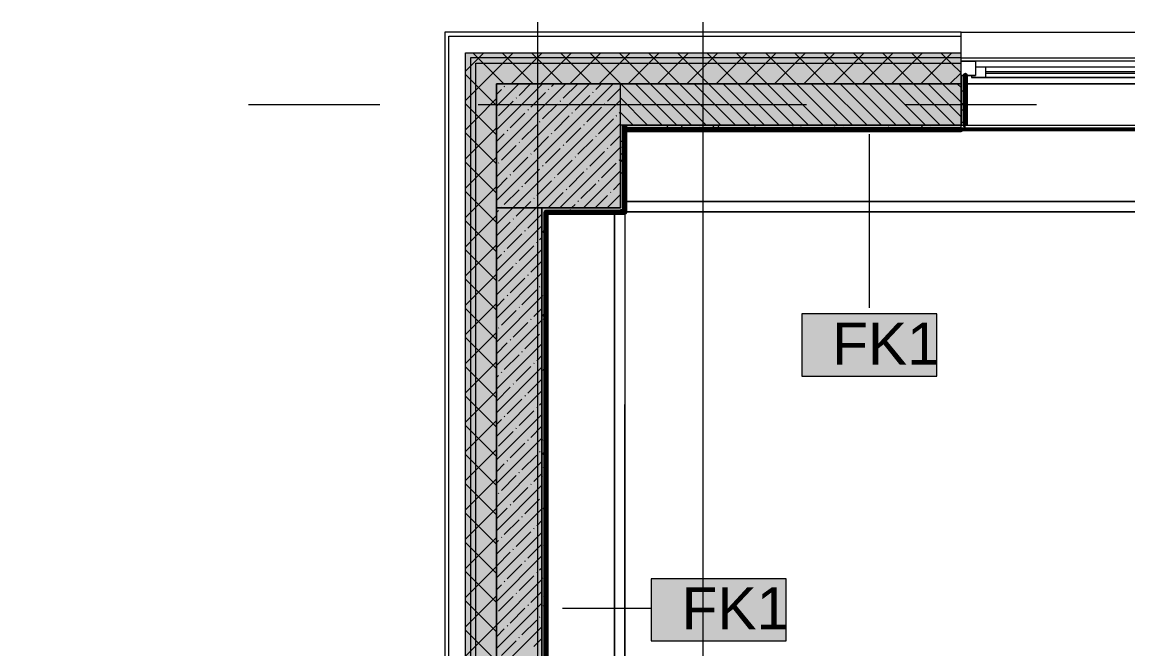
# Model space of a CAD drawing. Header units: millimetres. Extents: x -3817 to 677485, y -22715 to 103890.
# Drawn here: x 367150 to 372496, y 26286 to 29317 of the extents above; entities that cross this region are included whole.
import ezdxf

# ---------------------------------------------------------------- set-up
doc = ezdxf.new("R2010")
doc.units = ezdxf.units.MM
doc.layers.add('PDF _Геометрия', color=7, linetype='Continuous', true_color=0x1d1d1d)
doc.layers.add('PDF _Сплошная заливка', color=7, linetype='Continuous', true_color=0xffffff)
doc.layers.add('PDF _Текст', color=7, linetype='Continuous')
doc.styles.add('PDF GOST-Common', font='arial.ttf')

msp = doc.modelspace()

# ---------------------------------------------------------------- hatches: boundary and pattern name
at = {"layer": 'PDF _Сплошная заливка', "transparency": 33554559}
h = msp.add_hatch(color=256, dxfattribs=at)
h.paths.add_polyline_path([(412423.6, 29119), (412423.6, 29169), (407632.9, 29169), (407632.9, 29119), (412021.4, 29119)], flags=0)
h.paths.add_polyline_path([(405132.9, 29119), (405132.9, 29169), (403622.9, 29169), (403622.9, 29119), (404519.5, 29119)], flags=0)
h.paths.add_polyline_path([(401518.8, 29119), (401522.9, 29119), (401522.9, 29169), (396142.9, 29169), (396142.9, 29119), (400768.6, 29119)], flags=0)
h.paths.add_polyline_path([(392238.1, 29119), (392542.9, 29119), (392542.9, 29169), (391462.9, 29169), (391462.9, 29119)], flags=0)
h.paths.add_polyline_path([(383514.3, 29119), (384442.9, 29119), (384442.9, 29169), (383192.8, 29169), (383192.8, 29119)], flags=0)
h.paths.add_polyline_path([(393442.9, 29119), (395242.9, 29119), (395242.9, 29169), (393442.9, 29169)], flags=0)
h.paths.add_polyline_path([(388322.9, 29119), (388322.9, 29169), (387142.9, 29169), (387142.9, 29119), (388038.1, 29119)], flags=0)
h.paths.add_polyline_path([(376943.2, 29119), (378043.1, 29119), (378043.1, 29169), (376943.2, 29169)], flags=0)
h.paths.add_polyline_path([(376043.2, 29119), (376043.2, 29169), (374789.9, 29169), (374789.9, 29119), (376012.5, 29119)], flags=0)
h.paths.add_polyline_path([(382292.8, 29119), (382292.8, 29169), (381143.1, 29169), (381143.1, 29119), (382013.9, 29119)], flags=0)
h.paths.add_polyline_path([(371511.3, 29119), (371689.9, 29119), (371689.9, 29169), (369292.9, 29169), (369292.9, 29119), (370011, 29119)], flags=0)
h = msp.add_hatch(color=256, dxfattribs=at)
h.paths.add_polyline_path([(412423.6, 29019), (412423.6, 29119), (407632.9, 29119), (407632.9, 29019), (412021.4, 29019)], flags=0)
h.paths.add_polyline_path([(401322.9, 29019), (401522.9, 29019), (401522.9, 29119), (396142.9, 29119), (396142.9, 29019), (400822.9, 29019)], flags=0)
h.paths.add_polyline_path([(404032.9, 29019), (405132.9, 29019), (405132.9, 29119), (403622.9, 29119), (403622.9, 29019), (403769.4, 29019)], flags=0)
h.paths.add_polyline_path([(394042.9, 29019), (395242.9, 29019), (395242.9, 29119), (393442.9, 29119), (393442.9, 29019), (394016.9, 29019)], flags=0)
h.paths.add_polyline_path([(392542.9, 29019), (392542.9, 29119), (391462.9, 29119), (391462.9, 29019), (392516.6, 29019)], flags=0)
h.paths.add_polyline_path([(388038.1, 29019), (388322.9, 29019), (388322.9, 29119), (387142.9, 29119), (387142.9, 29019), (388015.4, 29019)], flags=0)
h.paths.add_polyline_path([(381143.1, 29019), (382292.8, 29019), (382292.8, 29119), (381143.1, 29119)], flags=0)
h.paths.add_polyline_path([(369342.9, 29019), (371689.9, 29019), (371689.9, 29119), (369342.9, 29119)], flags=0)
h.paths.add_polyline_path([(383514.3, 29019), (384442.9, 29019), (384442.9, 29119), (383192.8, 29119), (383192.8, 29019)], flags=0)
h.paths.add_polyline_path([(377647.7, 29019), (378043.1, 29019), (378043.1, 29119), (376943.2, 29119), (376943.2, 29019), (377512.8, 29019)], flags=0)
h.paths.add_polyline_path([(374789.9, 29019), (376043.2, 29019), (376043.2, 29119), (374789.9, 29119)], flags=0)
h = msp.add_hatch(color=256, dxfattribs=at)
h.paths.add_polyline_path([(377512.8, 28819), (377647.7, 28819), (377647.7, 29019), (376943.2, 29019), (376943.2, 28819)], flags=0)
h.paths.add_polyline_path([(371689.9, 28819), (371689.9, 29019), (370042.9, 29019), (370042.9, 28819), (371511.3, 28819)], flags=0)
h.paths.add_polyline_path([(374789.9, 28819), (376043.2, 28819), (376043.2, 29019), (374789.9, 29019)], flags=0)
h = msp.add_hatch(color=256, dxfattribs=at)
h.paths.add_polyline_path([(374789.9, 28799), (375442.9, 28799), (375442.9, 28819), (374789.9, 28819)], flags=0)
h.paths.add_polyline_path([(370063.9, 28799), (371689.9, 28799), (371689.9, 28819), (370062.9, 28819), (370062.9, 28799)], flags=0)
for points in [[(369442.9, 25219), (369662.9, 25219), (369662.9, 28419), (369442.9, 28419), (369442.9, 25299)], [(369683.9, 28399), (370042.9, 28399), (370042.9, 28419), (369662.9, 28419), (369662.9, 28399), (369682.9, 28399)], [(369662.9, 25219), (369682.9, 25219), (369682.9, 28399), (369662.9, 28399), (369662.9, 25599.6)]]:
    msp.add_hatch(color=256, dxfattribs=at).paths.add_polyline_path(points)

# ---------------------------------------------------------------- linework, layer by layer
at = {"layer": 'PDF _Геометрия', "color": 253, "lineweight": 9, "true_color": 0xaaaaaa}
for points in [[(369642.9, 24983.7), (369642.9, 26817.1), (369642.9, 29317.1)], [(370442.9, 24983.7), (370442.9, 26817.1), (370442.9, 29317.1)], [(374789.9, 29129), (371689.9, 29129)], [(371689.9, 29059), (371759.9, 29059)], [(371809.9, 29079), (373839.9, 29079)], [(373839.9, 29069), (371809.9, 29069)], [(368243.8, 28919), (368878.8, 28919)], [(369355, 28919), (370942.5, 28919)], [(371418.8, 28919), (372053.8, 28919)]]:
    msp.add_lwpolyline(points, dxfattribs=at)
at = {"layer": 'PDF _Геометрия', "color": 9, "lineweight": 9, "true_color": 0xc0c0c0}
for points in [[(370063.9, 28819), (371689.9, 28819), (371689.9, 29019), (371689.9, 29269), (369192.9, 29269), (369192.9, 29249), (369192.9, 29019), (369192.9, 25697), (368992.9, 25697), (368992.9, 25539), (368992.9, 25319), (368992.9, 25539), (368992.9, 25697), (367092.9, 25697), (367092.9, 25539), (367092.9, 25697), (366025.5, 25697)], [(371689.9, 29059), (371689.9, 29269), (374789.9, 29269), (374789.9, 29059)], [(369442.9, 17139), (369442.9, 25299), (369442.9, 25219), (369662.9, 25219), (369662.9, 28419), (369442.9, 28419), (369442.9, 25539), (369442.9, 25689), (369442.9, 25697), (369442.9, 29019), (369527.7, 29019)], [(370042.9, 28819), (370042.9, 28419), (369662.9, 28419), (369662.9, 28399), (369662.9, 25219), (369682.9, 25219), (370042.9, 25219), (370042.9, 24619), (369662.9, 24619), (369442.9, 24619), (369442.9, 19219)], [(374789.9, 28819), (374789.9, 28799), (371689.9, 28799), (371689.9, 28819), (370062.9, 28819)], [(370062.9, 28799), (370063.9, 28799)], [(374789.9, 28799), (371689.9, 28799), (371689.9, 28819)], [(371710.9, 28819), (374768.9, 28819)], [(370063.9, 28449), (375421.9, 28449), (370063.9, 28449), (370063.9, 28399)], [(370013.9, 25240), (370013.9, 28398), (370013.9, 25240), (370063.9, 25240)], [(370042.9, 28399), (370062.9, 28399)], [(370063.9, 28400), (370063.9, 25240), (370063.9, 27468.4)], [(370063.9, 28399), (375421.9, 28399), (370063.9, 28399)]]:
    msp.add_lwpolyline(points, dxfattribs=at)
at = {"layer": 'PDF _Геометрия', "color": 7, "lineweight": 9}
for points in [[(369342.9, 25689), (369292.9, 25689), (369212.9, 25689), (369212.9, 25692), (369212.9, 25697), (369212.9, 29019), (369212.9, 29169), (369212.9, 29249), (371689.9, 29249)], [(371689.9, 29144), (369317.9, 29144), (369317.9, 25617.7), (368992.9, 25617.7)], [(369292.9, 25689), (369292.9, 25697), (369292.9, 29019), (369292.9, 29119), (369292.9, 29169), (371689.9, 29169)], [(368997.9, 25539), (369000.9, 25539), (369000.9, 25689), (369212.9, 25689), (369292.9, 25689), (369342.9, 25689), (369442.9, 25689), (369342.9, 25689), (369342.9, 25697), (369342.9, 29019), (369342.9, 29119), (371689.9, 29119)], [(370062.9, 28399), (370062.9, 28799), (370062.9, 28819), (370042.9, 28819)], [(370063.9, 28799), (371689.9, 28799)], [(371245.7, 28775), (371245.7, 27935.8)], [(369682.9, 25240), (369682.9, 28399)], [(369683.9, 28399), (370042.9, 28399)], [(369763.1, 26483.6), (370191.4, 26483.6)]]:
    msp.add_lwpolyline(points, dxfattribs=at)
at = {"layer": 'PDF _Геометрия', "lineweight": 9}
for points in [[(369292.9, 28938.3), (369342.9, 28988.3), (369373.6, 29019), (369473.6, 29119), (369523.6, 29169)], [(369292.9, 29079.8), (369332.1, 29119), (369382.1, 29169)], [(369479.4, 29019), (369379.4, 29119), (369329.4, 29169)], [(369620.8, 29019), (369520.8, 29119), (369470.8, 29169)], [(369515, 29019), (369615, 29119), (369665, 29169)], [(369762.2, 29019), (369662.2, 29119), (369612.2, 29169)], [(369656.4, 29019), (369756.4, 29119), (369806.4, 29169)], [(369903.6, 29019), (369803.6, 29119), (369753.6, 29169)], [(369797.8, 29019), (369897.8, 29119), (369947.8, 29169)], [(370245, 28819), (370045, 29019), (369945, 29119), (369895, 29169)], [(369939.2, 29019), (370039.2, 29119), (370089.2, 29169)], [(370386.5, 28819), (370186.5, 29019), (370086.5, 29119), (370036.5, 29169)], [(370080.7, 29019), (370180.7, 29119), (370230.7, 29169)], [(370527.9, 28819), (370327.9, 29019), (370227.9, 29119), (370177.9, 29169)], [(370222.1, 29019), (370322.1, 29119), (370372.1, 29169)], [(370669.3, 28819), (370469.3, 29019), (370369.3, 29119), (370319.3, 29169)], [(370363.5, 29019), (370463.5, 29119), (370513.5, 29169)], [(370810.7, 28819), (370610.7, 29019), (370510.7, 29119), (370460.7, 29169)], [(370504.9, 29019), (370604.9, 29119), (370654.9, 29169)], [(370952.1, 28819), (370752.1, 29019), (370652.1, 29119), (370602.1, 29169)], [(370646.3, 29019), (370746.3, 29119), (370796.3, 29169)], [(371093.6, 28819), (370893.6, 29019), (370793.6, 29119), (370743.6, 29169)], [(370787.8, 29019), (370887.8, 29119), (370937.8, 29169)], [(371235, 28819), (371035, 29019), (370935, 29119), (370885, 29169)], [(370929.2, 29019), (371029.2, 29119), (371079.2, 29169)], [(371376.4, 28819), (371176.4, 29019), (371076.4, 29119), (371026.4, 29169)], [(371070.6, 29019), (371170.6, 29119), (371220.6, 29169)], [(371517.8, 28819), (371317.8, 29019), (371217.8, 29119), (371167.8, 29169)], [(371212, 29019), (371312, 29119), (371362, 29169)], [(371659.3, 28819), (371459.3, 29019), (371359.3, 29119), (371309.3, 29169)], [(371353.5, 29019), (371453.5, 29119), (371503.5, 29169)], [(371689.9, 28929.8), (371600.7, 29019), (371500.7, 29119), (371450.7, 29169)], [(371494.9, 29019), (371594.9, 29119), (371644.9, 29169)], [(371689.9, 29071.2), (371642.1, 29119), (371592.1, 29169)], [(369442.9, 28914), (369342.9, 29014), (369292.9, 29064)], [(371636.3, 29019), (371689.9, 29072.6)], [(369442.9, 28910.5), (369551.4, 29019)], [(369442.9, 28796.4), (369665.5, 29019)], [(369442.9, 28682.4), (369779.5, 29019)], [(369442.9, 28568.3), (369893.6, 29019)], [(369442.9, 28454.3), (370007.6, 29019)], [(369442.9, 28967.5), (369466.9, 28991.4)], [(369481.1, 29005.7), (369483.5, 29008.1)], [(369552.4, 28962.9), (369608.5, 29019)], [(369695, 28991.4), (369697.3, 28993.8)], [(369709.2, 29005.7), (369722.5, 29019)], [(369766.2, 28948.7), (369836.6, 29019)], [(369923.1, 28991.4), (369950.6, 29019)], [(369980.1, 28934.4), (370042.9, 28997.2)], [(370315.8, 28819), (370115.8, 29019)], [(370457.2, 28819), (370257.2, 29019)], [(370598.6, 28819), (370398.6, 29019)], [(370740, 28819), (370540, 29019)], [(370881.4, 28819), (370681.4, 29019)], [(371022.9, 28819), (370822.9, 29019)], [(371164.3, 28819), (370964.3, 29019)], [(371305.7, 28819), (371105.7, 29019)], [(371447.1, 28819), (371247.1, 29019)], [(371588.5, 28819), (371388.5, 29019)], [(371689.9, 28859.1), (371530, 29019)], [(371689.9, 29000.5), (371671.4, 29019)], [(369292.9, 28796.9), (369342.9, 28846.9), (369442.9, 28946.9)], [(369442.9, 28340.2), (369521.7, 28419), (370042.9, 28940.2)], [(369452.6, 28863.1), (369523.9, 28934.4)], [(369538.1, 28948.7), (369540.5, 28951)], [(369609.4, 28905.9), (369680.7, 28977.2)], [(369752, 28934.4), (369754.4, 28936.8)], [(369823.3, 28891.7), (369894.5, 28962.9)], [(369908.8, 28977.2), (369911.2, 28979.6)], [(370174.3, 28819), (370042.9, 28950.4)], [(369442.9, 28772.6), (369342.9, 28872.6), (369292.9, 28922.6)], [(369509.6, 28806.1), (369580.9, 28877.4)], [(369595.2, 28891.7), (369597.5, 28894)], [(369666.4, 28848.9), (369737.7, 28920.2)], [(369809, 28877.4), (369811.4, 28879.8)], [(369880.3, 28834.6), (369951.6, 28905.9)], [(369965.8, 28920.2), (369968.2, 28922.5)], [(370037.1, 28877.4), (370042.9, 28883.2)], [(370103.6, 28819), (370042.9, 28879.7)], [(369442.9, 28226.2), (369635.7, 28419), (370042.9, 28826.2)], [(369566.7, 28749.1), (369637.9, 28820.4)], [(369652.2, 28834.6), (369654.6, 28837)], [(369723.5, 28791.9), (369794.7, 28863.1)], [(369866, 28820.4), (369868.4, 28822.7)], [(369937.3, 28777.6), (370008.6, 28848.9)], [(370022.8, 28863.1), (370025.2, 28865.5)], [(369292.9, 28655.5), (369342.9, 28705.5), (369442.9, 28805.5)], [(369442.9, 28631.2), (369342.9, 28731.2), (369292.9, 28781.2)], [(369442.9, 28739.4), (369481.1, 28777.6)], [(369495.4, 28791.9), (369497.7, 28794.2)], [(369709.2, 28777.6), (369711.6, 28780)], [(369780.5, 28734.8), (369851.8, 28806.1)], [(369994.3, 28720.6), (370042.9, 28769.1)], [(369466.9, 28649.3), (369538.1, 28720.6)], [(369552.4, 28734.8), (369554.8, 28737.2)], [(369623.7, 28692.1), (369695, 28763.3)], [(369766.2, 28720.6), (369768.6, 28722.9)], [(369837.5, 28677.8), (369908.8, 28749.1)], [(369923.1, 28763.3), (369925.4, 28765.7)], [(369292.9, 28514.1), (369342.9, 28564.1), (369442.9, 28664.1)], [(369523.9, 28592.3), (369595.2, 28663.6)], [(369609.4, 28677.8), (369611.8, 28680.2)], [(369680.7, 28635), (369752, 28706.3)], [(369749.8, 28419), (370042.9, 28712.1)], [(369823.3, 28663.6), (369825.6, 28665.9)], [(369894.5, 28620.8), (369965.8, 28692.1)], [(369980.1, 28706.3), (369982.5, 28708.7)], [(369442.9, 28489.8), (369342.9, 28589.8), (369292.9, 28639.8)], [(369452.6, 28635), (369455, 28637.4)], [(369580.9, 28535.2), (369652.2, 28606.5)], [(369666.4, 28620.8), (369668.8, 28623.2)], [(369737.7, 28578), (369809, 28649.3)], [(369880.3, 28606.5), (369882.7, 28608.9)], [(369951.6, 28563.8), (370022.8, 28635)], [(370037.1, 28649.3), (370039.5, 28651.7)], [(369442.9, 28511.3), (369495.4, 28563.8)], [(369509.6, 28578), (369512, 28580.4)], [(369723.5, 28563.8), (369725.8, 28566.1)], [(369794.7, 28521), (369866, 28592.3)], [(369863.8, 28419), (370042.9, 28598.1)], [(369292.9, 28372.7), (369342.9, 28422.7), (369442.9, 28522.7)], [(369481.1, 28435.5), (369552.4, 28506.7)], [(369566.7, 28521), (369569, 28523.4)], [(369637.9, 28478.2), (369709.2, 28549.5)], [(369780.5, 28506.7), (369782.9, 28509.1)], [(369851.8, 28464), (369923.1, 28535.2)], [(369937.3, 28549.5), (369939.7, 28551.9)], [(370008.6, 28506.7), (370042.9, 28541)], [(369442.9, 28348.4), (369342.9, 28448.4), (369292.9, 28498.4)], [(369538.1, 28378.4), (369578.7, 28419), (369609.4, 28449.7)], [(369623.7, 28464), (369626, 28466.3)], [(369695, 28421.2), (369766.2, 28492.5)], [(369837.5, 28449.7), (369839.9, 28452.1)], [(369920.9, 28419), (369980.1, 28478.2)], [(369977.9, 28419), (370042.9, 28484)], [(369994.3, 28492.5), (369996.7, 28494.8)], [(369442.9, 28397.2), (369452.6, 28406.9)], [(369466.9, 28421.2), (369469.2, 28423.6)], [(369806.8, 28419), (369823.3, 28435.5)], [(370034.9, 28419), (370037.1, 28421.2)], [(369292.9, 28231.2), (369342.9, 28281.2), (369442.9, 28381.2)], [(369442.9, 28206.9), (369342.9, 28306.9), (369292.9, 28356.9)], [(369442.9, 28283.2), (369509.6, 28349.9)], [(369523.9, 28364.2), (369526.3, 28366.5)], [(369595.2, 28321.4), (369662.9, 28389.1)], [(369442.9, 28112.1), (369662.9, 28332.1)], [(369495.4, 28221.6), (369566.7, 28292.9)], [(369580.9, 28307.1), (369583.3, 28309.5)], [(369292.9, 28089.8), (369342.9, 28139.8), (369442.9, 28239.8)], [(369552.4, 28164.6), (369623.7, 28235.9)], [(369637.9, 28250.1), (369640.3, 28252.5)], [(369652.2, 28264.4), (369662.9, 28275.1)], [(369442.9, 28065.5), (369342.9, 28165.5), (369292.9, 28215.5)], [(369442.9, 27998.1), (369662.9, 28218.1)], [(369442.9, 28169.1), (369466.9, 28193.1)], [(369481.1, 28207.4), (369483.5, 28209.7)], [(369452.6, 28064.8), (369523.9, 28136.1)], [(369538.1, 28150.3), (369540.5, 28152.7)], [(369609.4, 28107.6), (369662.9, 28161)], [(369292.9, 27948.4), (369342.9, 27998.4), (369442.9, 28098.4)], [(369442.9, 27924.1), (369342.9, 28024.1), (369292.9, 28074.1)], [(369442.9, 27884), (369662.9, 28104)], [(369509.6, 28007.8), (369580.9, 28079.1)], [(369595.2, 28093.3), (369597.5, 28095.7)], [(369566.7, 27950.7), (369637.9, 28022)], [(369652.2, 28036.3), (369654.6, 28038.7)], [(369442.9, 27770), (369662.9, 27990)], [(369442.9, 27941), (369481.1, 27979.3)], [(369495.4, 27993.5), (369497.7, 27995.9)], [(369292.9, 27807), (369342.9, 27857), (369442.9, 27957)], [(369442.9, 27782.7), (369342.9, 27882.7), (369292.9, 27932.7)], [(369466.9, 27851), (369538.1, 27922.2)], [(369552.4, 27936.5), (369554.8, 27938.9)], [(369623.7, 27893.7), (369662.9, 27932.9)], [(369442.9, 27655.9), (369662.9, 27875.9)], [(369523.9, 27793.9), (369595.2, 27865.2)], [(369609.4, 27879.5), (369611.8, 27881.8)], [(369292.9, 27665.5), (369342.9, 27715.5), (369442.9, 27815.5)], [(369452.6, 27836.7), (369455, 27839.1)], [(369580.9, 27736.9), (369652.2, 27808.2)], [(369442.9, 27641.3), (369342.9, 27741.3), (369292.9, 27791.3)], [(369442.9, 27712.9), (369495.4, 27765.4)], [(369442.9, 27541.9), (369662.9, 27761.9)], [(369509.6, 27779.7), (369512, 27782)], [(369481.1, 27637.1), (369552.4, 27708.4)], [(369566.7, 27722.6), (369569, 27725)], [(369637.9, 27679.9), (369662.9, 27704.8)], [(369292.9, 27524.1), (369342.9, 27574.1), (369442.9, 27674.1)], [(369442.9, 27499.8), (369342.9, 27599.8), (369292.9, 27649.8)], [(369442.9, 27427.8), (369662.9, 27647.8)], [(369538.1, 27580.1), (369609.4, 27651.4)], [(369623.7, 27665.6), (369626, 27668)], [(369442.9, 27598.9), (369452.6, 27608.6)], [(369466.9, 27622.9), (369469.2, 27625.2)], [(369595.2, 27523.1), (369662.9, 27590.8)], [(369442.9, 27484.8), (369509.6, 27551.6)], [(369523.9, 27565.8), (369526.3, 27568.2)], [(369292.9, 27382.7), (369342.9, 27432.7), (369442.9, 27532.7)], [(369442.9, 27358.4), (369342.9, 27458.4), (369292.9, 27508.4)], [(369442.9, 27313.8), (369662.9, 27533.8)], [(369495.4, 27423.3), (369566.7, 27494.5)], [(369580.9, 27508.8), (369583.3, 27511.2)], [(369552.4, 27366.2), (369623.7, 27437.5)], [(369637.9, 27451.8), (369640.3, 27454.2)], [(369652.2, 27466), (369662.9, 27476.7)], [(369292.9, 27241.3), (369342.9, 27291.3), (369442.9, 27391.3)], [(369442.9, 27199.7), (369662.9, 27419.7)], [(369442.9, 27370.8), (369466.9, 27394.8)], [(369481.1, 27409), (369483.5, 27411.4)], [(369442.9, 27217), (369342.9, 27317), (369292.9, 27367)], [(369452.6, 27266.4), (369523.9, 27337.7)], [(369538.1, 27352), (369540.5, 27354.4)], [(369609.4, 27309.2), (369662.9, 27362.7)], [(369442.9, 27085.7), (369662.9, 27305.7)], [(369509.6, 27209.4), (369580.9, 27280.7)], [(369595.2, 27295), (369597.5, 27297.3)], [(369292.9, 27099.9), (369342.9, 27149.9), (369442.9, 27249.9)], [(369442.9, 27075.6), (369342.9, 27175.6), (369292.9, 27225.6)], [(369566.7, 27152.4), (369637.9, 27223.7)], [(369652.2, 27237.9), (369654.6, 27240.3)], [(369442.9, 26971.6), (369662.9, 27191.6)], [(369442.9, 27142.7), (369481.1, 27180.9)], [(369495.4, 27195.2), (369497.7, 27197.5)], [(369292.9, 26958.4), (369342.9, 27008.4), (369442.9, 27108.4)], [(369466.9, 27052.6), (369538.1, 27123.9)], [(369552.4, 27138.1), (369554.8, 27140.5)], [(369623.7, 27095.4), (369662.9, 27134.6)], [(369442.9, 26934.1), (369342.9, 27034.1), (369292.9, 27084.1)], [(369442.9, 26857.6), (369662.9, 27077.6)], [(369523.9, 26995.6), (369595.2, 27066.9)], [(369609.4, 27081.1), (369611.8, 27083.5)], [(369452.6, 27038.4), (369455, 27040.7)], [(369580.9, 26938.6), (369652.2, 27009.8)], [(369292.9, 26817), (369342.9, 26867), (369442.9, 26967)], [(369442.9, 26914.6), (369495.4, 26967.1)], [(369442.9, 26743.5), (369662.9, 26963.5)], [(369509.6, 26981.3), (369512, 26983.7)], [(369442.9, 26792.7), (369342.9, 26892.7), (369292.9, 26942.7)], [(369481.1, 26838.8), (369552.4, 26910)], [(369566.7, 26924.3), (369569, 26926.7)], [(369637.9, 26881.5), (369662.9, 26906.5)], [(369442.9, 26629.5), (369662.9, 26849.5)], [(369538.1, 26781.7), (369609.4, 26853)], [(369623.7, 26867.3), (369626, 26869.6)], [(369292.9, 26675.6), (369342.9, 26725.6), (369442.9, 26825.6)], [(369442.9, 26651.3), (369342.9, 26751.3), (369292.9, 26801.3)], [(369442.9, 26800.5), (369452.6, 26810.3)], [(369466.9, 26824.5), (369469.2, 26826.9)], [(369595.2, 26724.7), (369662.9, 26792.4)], [(369442.9, 26686.5), (369509.6, 26753.2)], [(369442.9, 26515.4), (369662.9, 26735.4)], [(369523.9, 26767.5), (369526.3, 26769.9)], [(369292.9, 26534.2), (369342.9, 26584.2), (369442.9, 26684.2)], [(369495.4, 26624.9), (369566.7, 26696.2)], [(369580.9, 26710.5), (369583.3, 26712.8)], [(369442.9, 26509.9), (369342.9, 26609.9), (369292.9, 26659.9)], [(369552.4, 26567.9), (369623.7, 26639.2)], [(369637.9, 26653.4), (369640.3, 26655.8)], [(369652.2, 26667.7), (369662.9, 26678.4)], [(369442.9, 26401.4), (369662.9, 26621.4)], [(369442.9, 26572.4), (369466.9, 26596.4)], [(369481.1, 26610.7), (369483.5, 26613)], [(369292.9, 26392.8), (369342.9, 26442.8), (369442.9, 26542.8)], [(369452.6, 26468.1), (369523.9, 26539.4)], [(369538.1, 26553.6), (369540.5, 26556)], [(369609.4, 26510.9), (369662.9, 26564.3)], [(369442.9, 26368.5), (369342.9, 26468.5), (369292.9, 26518.5)], [(369442.9, 26287.3), (369662.9, 26507.3)], [(369509.6, 26411.1), (369580.9, 26482.4)], [(369595.2, 26496.6), (369597.5, 26499)], [(369566.7, 26354.1), (369637.9, 26425.3)], [(369652.2, 26439.6), (369654.6, 26442)], [(369292.9, 26251.3), (369342.9, 26301.3), (369442.9, 26401.3)], [(369442.9, 26227), (369342.9, 26327), (369292.9, 26377)], [(369442.9, 26173.3), (369662.9, 26393.3)], [(369442.9, 26344.3), (369481.1, 26382.6)], [(369495.4, 26396.8), (369497.7, 26399.2)], [(369466.9, 26254.3), (369538.1, 26325.5)], [(369552.4, 26339.8), (369554.8, 26342.2)], [(369623.7, 26297), (369662.9, 26336.2)]]:
    msp.add_lwpolyline(points, dxfattribs=at)
at = {"layer": 'PDF _Геометрия', "color": 116, "lineweight": 13, "true_color": 0x008040}
msp.add_lwpolyline([(371689.9, 29144), (374789.9, 29144)], dxfattribs=at)
at = {"layer": 'PDF _Геометрия', "color": 253, "lineweight": 13, "true_color": 0xaaaaaa}
for points in [[(371759.9, 29129), (371759.9, 29059), (371689.9, 29059), (371689.9, 29129)], [(371739.9, 29049), (373909.9, 29049), (373909.9, 29059), (373889.9, 29059), (373889.9, 29099), (371759.9, 29099), (371759.9, 29059), (371739.9, 29059)]]:
    msp.add_lwpolyline(points, close=True, dxfattribs=at)
for points in [[(371809.9, 29049), (371809.9, 29099)], [(373909.9, 29049), (371739.9, 29049)]]:
    msp.add_lwpolyline(points, dxfattribs=at)
at = {"layer": 'PDF _Геометрия', "color": 9, "lineweight": 9, "true_color": 0xc0c0c0}
for points in [[(371709.9, 28819), (371709.9, 29059), (371689.9, 29059), (371689.9, 28819)], [(374768.9, 29019), (371710.9, 29019)]]:
    msp.add_lwpolyline(points, close=True, dxfattribs=at)
at = {"layer": 'PDF _Геометрия', "color": 7, "lineweight": 70, "true_color": 0xffd2ff}
msp.add_lwpolyline([(371710.9, 28819), (371710.9, 29059), (371709.9, 29059), (371709.9, 28819)], close=True, dxfattribs=at)
at = {"layer": 'PDF _Геометрия', "color": 7, "lineweight": 9}
for points in [[(370042.9, 29019), (369442.9, 29019), (369442.9, 28419), (370042.9, 28419)], [(371689.9, 29019), (369527.7, 29019)], [(371572.3, 27905.7), (370919.1, 27905.7), (370919.1, 27605.7), (371572.3, 27605.7)], [(370844.6, 26625.5), (370191.4, 26625.5), (370191.4, 26325.5), (370844.6, 26325.5)]]:
    msp.add_lwpolyline(points, close=True, dxfattribs=at)
at = {"layer": 'PDF _Геометрия', "color": 253, "lineweight": 9, "true_color": 0x9b9b9b}
for points in [[(371692.3, 28985.2), (371702.3, 28985.2)], [(371692.3, 28924.3), (371702.3, 28924.3)], [(371700.6, 28897.2), (371695.6, 28888.4)], [(371691.5, 28849.4), (371689.9, 28852.2)], [(371692.3, 28832.8), (371702.3, 28832.8)], [(371709.9, 28852.2), (371706.8, 28846.8)], [(370043.5, 28777.8), (370042.9, 28778.8)], [(370070.8, 28817.5), (370065.8, 28808.7)], [(370137.8, 28802.4), (370147.8, 28802.4)], [(370177.3, 28819), (370175.5, 28815.8)], [(370229.2, 28802.4), (370239.3, 28802.4)], [(370232.3, 28816.4), (370230.8, 28819)], [(370274, 28805.3), (370268.9, 28814)], [(370274.9, 28805.2), (370271.3, 28799)], [(370290.2, 28802.4), (370300.2, 28802.4)], [(370342, 28809.4), (370337, 28818.1)], [(370343, 28801.1), (370341.7, 28799)], [(370383.2, 28799), (370378.6, 28806.9)], [(370423.7, 28819), (370421.2, 28814.7)], [(370442.6, 28802.4), (370452.6, 28802.4)], [(370494.1, 28819), (370489.2, 28810.6)], [(370519.7, 28806.4), (370514.7, 28815.1)], [(370534, 28802.4), (370544.1, 28802.4)], [(370588.7, 28800), (370588.1, 28799)], [(370625.4, 28802.4), (370635.5, 28802.4)], [(370697.4, 28803.4), (370692.4, 28812.1)], [(370735.1, 28799), (370734, 28800.9)], [(370805.5, 28799), (370802, 28805)], [(370808.3, 28802.4), (370818.4, 28802.4)], [(370876.1, 28810.1), (370871, 28801.4)], [(370899.8, 28802.4), (370909.8, 28802.4)], [(370916.4, 28819), (370912.7, 28812.5)], [(370960.7, 28802.4), (370970.8, 28802.4)], [(370981.5, 28799), (370979.7, 28802)], [(371079.2, 28812.6), (371075.5, 28819)], [(371113.1, 28802.4), (371123.2, 28802.4)], [(371121.8, 28809), (371116.8, 28800.3)], [(371157.5, 28799), (371157.4, 28799)], [(371189.8, 28804.9), (371186.4, 28799)], [(371204.6, 28802.4), (371214.6, 28802.4)], [(371268.4, 28819), (371268.1, 28818.5)], [(371296, 28802.4), (371306.1, 28802.4)], [(371338.7, 28819), (371336.1, 28814.4)], [(371393, 28817.8), (371392.3, 28819)], [(371435.6, 28803.8), (371432.8, 28799)], [(371478.9, 28802.4), (371488.9, 28802.4)], [(371502.6, 28810.7), (371497.9, 28819)], [(371503.6, 28799.7), (371503.2, 28799)], [(371544.3, 28799.6), (371539.2, 28808.3)], [(371570.3, 28802.4), (371580.4, 28802.4)], [(371631.3, 28802.4), (371641.3, 28802.4)], [(371638.7, 28818.9), (371638.7, 28819)], [(370047.5, 28709.7), (370042.9, 28717.8)], [(370046.3, 28741.4), (370056.4, 28741.4)], [(370062.9, 28742.8), (370061.7, 28740.7)], [(370046.3, 28680.4), (370056.4, 28680.4)], [(370051.6, 28641.7), (370046.6, 28650.4)], [(370043.3, 28587), (370042.9, 28586.2)], [(370046.3, 28589), (370056.4, 28589)], [(370062.9, 28498.9), (370060.6, 28495)], [(369711.1, 28406.1), (369721.1, 28406.1)], [(369734.2, 28399), (369733.9, 28399.5)], [(369800.6, 28410.4), (369795.6, 28401.6)], [(369868.6, 28406.3), (369864.4, 28399)], [(369893.9, 28406.1), (369904, 28406.1)], [(369969.5, 28418.3), (369969, 28419)], [(369985.4, 28406.1), (369995.4, 28406.1)], [(370046.3, 28406.1), (370056.4, 28406.1)], [(369671.6, 28308.9), (369666.6, 28300.1)], [(369680.6, 28314.7), (369682.9, 28314.7)], [(369679.1, 28250.7), (369674.1, 28259.4)], [(369682.8, 28267.2), (369677.7, 28258.5)], [(369680.6, 28253.7), (369682.9, 28253.7)], [(369680.6, 28162.3), (369682.9, 28162.3)], [(369682.9, 28122.2), (369682.2, 28123.3)], [(369664.9, 28031.3), (369662.9, 28034.9)], [(369666.4, 27995.1), (369662.9, 27989)], [(369680.6, 27979.4), (369682.9, 27979.4)], [(369680.6, 27918.4), (369682.9, 27918.4)], [(369673.1, 27895.3), (369668.1, 27904)], [(369673.5, 27885.4), (369668.5, 27876.7)], [(369680.6, 27827), (369682.9, 27827)], [(369680.6, 27644.1), (369682.9, 27644.1)], [(369672.4, 27639.7), (369667.4, 27631)], [(369682.9, 27596.9), (369678.5, 27589.3)], [(369680.6, 27583.2), (369682.9, 27583.2)], [(369682.4, 27513.4), (369677.3, 27522.2)], [(369680.6, 27491.7), (369682.9, 27491.7)], [(369682.9, 27451.6), (369681.4, 27454.1)], [(369682.9, 27414), (369681.5, 27411.6)], [(369679.4, 27335.7), (369674.4, 27344.5)], [(369668.2, 27294.1), (369663.2, 27302.8)], [(369680.6, 27308.8), (369682.9, 27308.8)], [(369663.1, 27257.9), (369662.9, 27257.5)], [(369672.3, 27226.1), (369667.3, 27234.8)], [(369680.6, 27247.9), (369682.9, 27247.9)], [(369676.4, 27158), (369671.4, 27166.8)], [(369682.9, 27170.2), (369680.4, 27165.9)], [(369665.2, 27116.4), (369662.9, 27120.5)], [(369680.6, 27156.4), (369682.9, 27156.4)], [(369673.2, 26970.5), (369668.2, 26961.8)], [(369680.6, 26973.6), (369682.9, 26973.6)], [(369680.6, 26912.6), (369682.9, 26912.6)], [(369680.3, 26860.8), (369675.2, 26852.1)], [(369681.6, 26844.3), (369676.5, 26853)], [(369676.2, 26792.8), (369671.2, 26784.1)], [(369680.6, 26821.2), (369682.9, 26821.2)], [(369682.9, 26743.5), (369682.3, 26742.5)], [(369667.4, 26624.9), (369662.9, 26632.8)], [(369680.6, 26638.3), (369682.9, 26638.3)], [(369680.6, 26577.3), (369682.9, 26577.3)], [(369675.1, 26547.1), (369670.1, 26538.4)], [(369675.6, 26488.9), (369670.6, 26497.6)], [(369680.6, 26485.9), (369682.9, 26485.9)], [(369682.9, 26499.6), (369681.2, 26496.7)], [(369680.6, 26303), (369682.9, 26303)]]:
    msp.add_lwpolyline(points, dxfattribs=at)
at = {"layer": 'PDF _Геометрия', "color": 231, "lineweight": 70, "true_color": 0xff80c0}
for points in [[(369683.9, 25239), (369683.9, 28398), (370063.9, 28398), (370063.9, 28399), (370063.9, 28798), (371689.9, 28798), (371689.9, 28799)], [(370063.9, 28799), (370063.9, 28819)], [(370062.9, 28399), (370042.9, 28399)]]:
    msp.add_lwpolyline(points, dxfattribs=at)
at = {"layer": 'PDF _Геометрия', "color": 231, "lineweight": 9, "true_color": 0xff80c0}
for points in [[(370063.9, 28819), (370062.9, 28819), (370062.9, 28799), (370062.9, 28399)], [(371689.9, 28799), (370063.9, 28799)], [(370042.9, 28399), (369683.9, 28399), (369682.9, 28399), (369682.9, 25239), (369683.9, 25239)]]:
    msp.add_lwpolyline(points, dxfattribs=at)
at = {"layer": 'PDF _Геометрия', "color": 231, "lineweight": 53, "true_color": 0xff80c0}
for points in [[(371689.9, 28799), (374789.9, 28799)], [(374789.9, 28798), (371689.9, 28798)]]:
    msp.add_lwpolyline(points, dxfattribs=at)
at = {"layer": 'PDF _Сплошная заливка', "lineweight": 35, "transparency": 33554559}
for points in [[(369342.9, 25689), (369342.9, 29119), (369292.9, 25689), (369292.9, 29119)], [(371689.9, 28819), (371709.9, 28819), (371689.9, 29059), (371709.9, 29059)], [(369442.9, 25689), (369442.9, 29019), (369342.9, 25689), (369342.9, 29019)], [(369442.9, 28419), (370042.9, 28419), (369442.9, 29019), (370042.9, 29019)], [(370062.9, 28399), (370062.9, 28819), (370042.9, 28399), (370042.9, 28819)]]:
    msp.add_solid(points, dxfattribs=at)
at = {"layer": 'PDF _Сплошная заливка', "color": 7, "lineweight": 35, "true_color": 0xffd2ff, "transparency": 33554559}
msp.add_solid([(371709.9, 28819), (371710.9, 28819), (371709.9, 29059)], dxfattribs=at)
at = {"layer": 'PDF _Сплошная заливка', "color": 254, "lineweight": 35, "true_color": 0xffb9dc, "transparency": 33554559}
for points in [[(370062.9, 28799), (370063.9, 28799), (370062.9, 28819)], [(370062.9, 28399), (370063.9, 28399), (370062.9, 28799)], [(370063.9, 28398), (370062.9, 28399), (370011, 28398)]]:
    msp.add_solid(points, dxfattribs=at)
at = {"layer": 'PDF _Сплошная заливка', "lineweight": 9, "transparency": 33554559}
for points in [[(371572.3, 27905.7), (370919.1, 27905.7), (371572.3, 27605.7), (370919.1, 27605.7)], [(370844.6, 26625.5), (370191.4, 26625.5), (370844.6, 26325.5), (370191.4, 26325.5)]]:
    msp.add_solid(points, dxfattribs=at)

# ---------------------------------------------------------------- texts
at = {"layer": 'PDF _Текст', "char_height": 203.2, "attachment_point": 4, "style": 'PDF GOST-Common'}
for insert in [(371066.2, 27762.3), (370338.5, 26482.1)]:
    msp.add_mtext('FK1', dxfattribs=dict(at, insert=insert))

doc.saveas('drawing.dxf')
